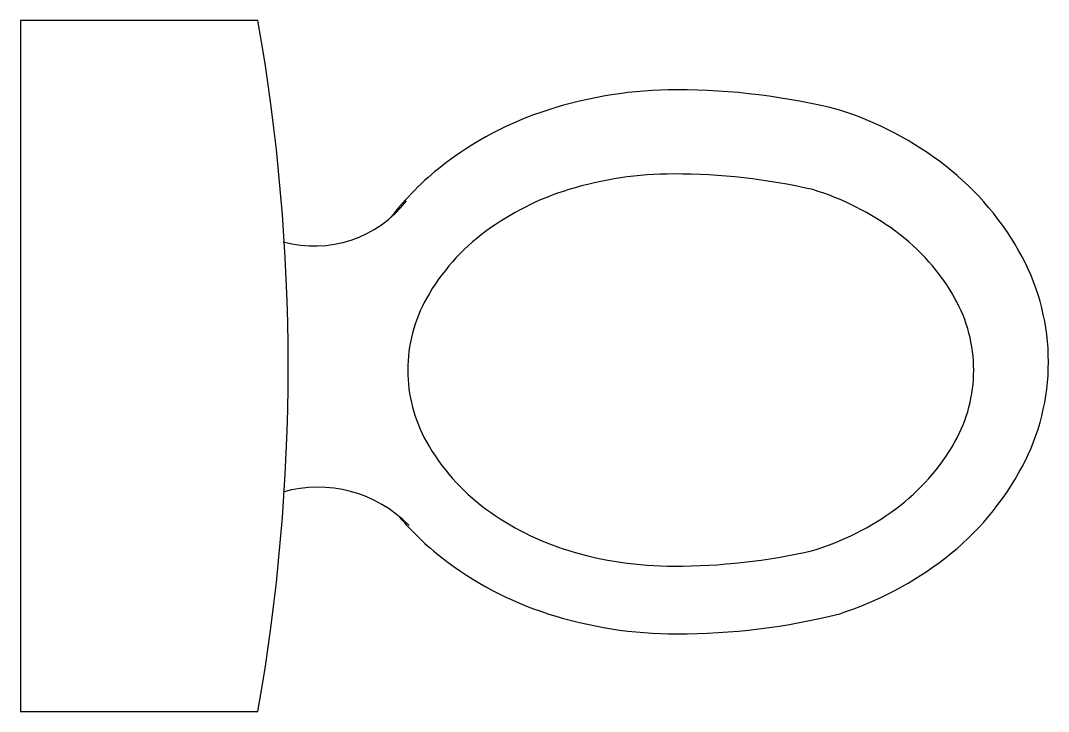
# Model space of a CAD drawing. Extents: x 0 to 699, y -235 to 235.
import ezdxf

# ---------------------------------------------------------------- set-up
doc = ezdxf.new("R2010")
doc.units = 0
doc.header["$LTSCALE"] = 100
doc.layers.get('0').update_dxf_attribs({"linetype": 'CONTINUOUS'})

msp = doc.modelspace()

# ---------------------------------------------------------------- linework, layer by layer
at = {"color": 0}
for points in [[(161.53, -235, 0.087482), (161.53, 235), (0, 235), (0, -235)], [(263.42, -2.78, 0.128649), (276.19, -51.59, 0.1063), (316.41, -97.12, 0.084942), (372.91, -125.53, 0.074248), (444.34, -136.19, 0.056335), (538.93, -125.53, 0.084942), (595.43, -97.12, 0.1063), (635.65, -51.59, 0.128649), (648.42, -2.78, 0.128649), (635.65, 46.03, 0.1063), (595.43, 91.56, 0.084942), (538.93, 119.97, 0.056335), (444.34, 130.64, 0.074248), (372.91, 119.97, 0.084942), (316.41, 91.56, 0.1063), (276.19, 46.03, 0.128649)]]:
    msp.add_lwpolyline(points, format="xyb", close=True, dxfattribs=at)
msp.add_lwpolyline([(257.32, -102.2, 0.052767), (286.79, -130.53, 0.087488), (358.72, -168.5, 0.077956), (446.41, -182.26, 0.061948), (557.25, -168.5, 0.087488), (629.18, -130.53, 0.105517), (681.43, -68.53, 0.123124), (699.27, 2.82, 0.123124), (681.43, 74.17, 0.105517), (629.18, 136.17, 0.087488), (557.25, 174.14, 0.061948), (446.41, 187.9, 0.077956), (358.72, 174.14, 0.087488), (286.79, 136.17, 0.064207), (251.77, 100.93, 0.123124)], format="xyb", dxfattribs=at)
for centre, radius, start, end in [((199.9, 161.05), 79.4, 254.4728, 322.18431), ((202.31, -168.94), 86.49, 44.23675, 105.94604)]:
    msp.add_arc(centre, radius, start, end, dxfattribs=at)

doc.saveas('drawing.dxf')
